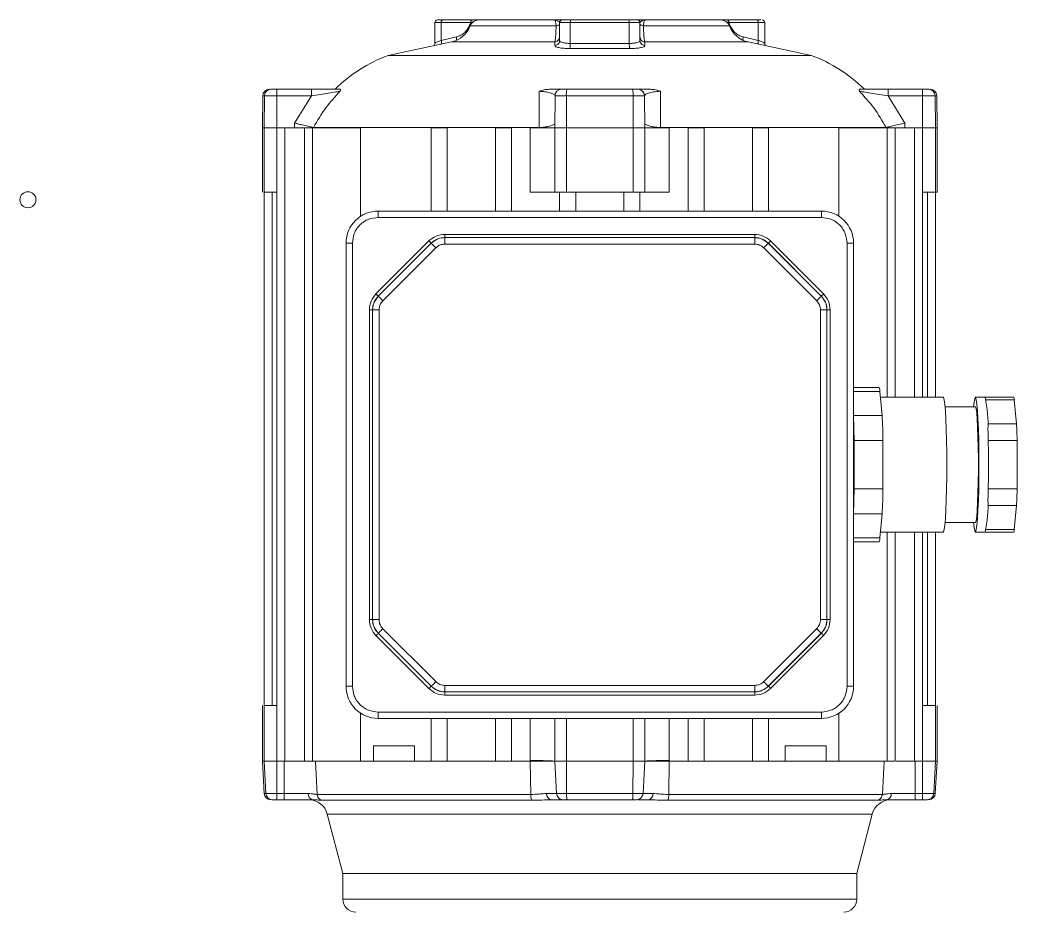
# Model space of a CAD drawing. Header units: millimetres. Extents: x 1650 to 6065, y 324 to 3836.
# Drawn here: x 3283.81 to 3299.34, y 2727.25 to 2741.14 of the extents above; entities that cross this region are included whole.
import ezdxf

# ---------------------------------------------------------------- set-up
doc = ezdxf.new("R2010")
doc.units = ezdxf.units.MM

# ---------------------------------------------------------------- blocks, each defined once
blk = doc.blocks.new('A$C67844AE1')
at = {"color": 1, "linetype": 'Continuous', "lineweight": 0}
for p, q in [((62.037, 101.386), (62.037, 101.06)), ((62.137, 101.386), (62.037, 101.386)), ((62.596, 101.386), (62.137, 101.386)), ((62.137, 101.106), (62.137, 101.386)), ((62.157, 101.426), (62.616, 101.426)), ((62.586, 101.363), (62.596, 101.386)), ((62.595, 101.386), (62.621, 101.386)), ((63.956, 101.408), (63.9, 101.426)), ((63.978, 101.391), (63.981, 101.394)), ((63.98, 101.106), (63.98, 101.386)), ((64.146, 101.386), (63.98, 101.386)), ((65.063, 101.386), (64.146, 101.386)), ((64.146, 101.06), (64.146, 101.386)), ((65.063, 101.06), (65.063, 101.386)), ((65.23, 101.386), (65.063, 101.386)), ((65.23, 101.106), (65.23, 101.386)), ((66.589, 101.386), (66.615, 101.386)), ((66.594, 101.426), (67.053, 101.426)), ((66.623, 101.363), (66.609, 101.356)), ((67.073, 101.386), (66.614, 101.386)), ((66.614, 101.386), (66.623, 101.363)), ((67.073, 101.106), (67.073, 101.386)), ((67.173, 101.386), (67.073, 101.386)), ((67.173, 101.06), (67.173, 101.386)), ((63.925, 101.335), (62.588, 101.335)), ((66.622, 101.335), (65.284, 101.335)), ((62.296, 101.084), (61.311, 100.874)), ((62.373, 101.162), (62.137, 101.106)), ((63.905, 101.084), (62.296, 101.084)), ((63.904, 101.028), (63.905, 101.084)), ((65.063, 101.06), (64.146, 101.06)), ((65.305, 101.084), (65.305, 101.028)), ((66.913, 101.084), (65.305, 101.084)), ((67.073, 101.106), (66.836, 101.162)), ((67.898, 100.874), (66.913, 101.084)), ((67.173, 101.063), (67.16, 101.06)), ((65.074, 100.982), (64.135, 100.982)), ((67.898, 100.874), (61.311, 100.874)), ((59.58, 100.346), (60.115, 100.346)), ((59.58, 100.346), (59.58, 100.247)), ((60.115, 100.247), (60.115, 100.346)), ((69.095, 100.247), (69.095, 100.346)), ((69.095, 100.346), (69.63, 100.346)), ((69.63, 100.346), (69.63, 100.247)), ((59.359, 100.247), (59.355, 99.746)), ((59.359, 100.247), (59.385, 100.247)), ((59.385, 100.247), (59.381, 99.746)), ((59.58, 100.247), (59.385, 100.247)), ((60.115, 100.247), (59.58, 100.247)), ((59.58, 99.746), (59.58, 100.247)), ((59.853, 99.82), (60.115, 100.247)), ((63.905, 99.746), (63.909, 100.247)), ((64.085, 100.247), (63.909, 100.247)), ((64.085, 100.247), (65.124, 100.247)), ((64.085, 99.746), (64.085, 100.247)), ((65.124, 100.247), (65.125, 99.746)), ((65.3, 100.247), (65.124, 100.247)), ((65.305, 99.746), (65.3, 100.247)), ((69.095, 100.247), (69.356, 99.82)), ((69.095, 100.247), (69.63, 100.247)), ((69.63, 99.746), (69.63, 100.247)), ((69.825, 100.247), (69.63, 100.247)), ((69.829, 99.746), (69.825, 100.247)), ((69.825, 100.247), (69.85, 100.247)), ((69.855, 99.746), (69.85, 100.247)), ((59.853, 99.746), (59.853, 99.82)), ((69.356, 99.82), (69.356, 99.746)), ((59.355, 99.746), (59.355, 98.746)), ((59.381, 99.746), (59.355, 99.746)), ((59.381, 99.746), (59.381, 98.746)), ((59.58, 99.746), (59.381, 99.746)), ((59.579, 99.746), (59.579, 89.886)), ((59.579, 99.746), (59.704, 99.746)), ((59.704, 99.746), (59.704, 89.886)), ((60.006, 99.746), (59.704, 99.746)), ((60.006, 99.746), (60.006, 89.886)), ((60.006, 99.746), (60.131, 99.746)), ((60.131, 99.746), (60.131, 89.886)), ((60.881, 99.746), (60.131, 99.746)), ((60.147, 99.752), (60.147, 99.746)), ((60.148, 99.752), (60.147, 99.752)), ((63.661, 99.752), (60.148, 99.752)), ((60.881, 99.746), (60.881, 98.37)), ((62.23, 99.746), (61.98, 99.746)), ((61.98, 99.746), (61.98, 98.451)), ((62.23, 98.451), (62.23, 99.746)), ((63.23, 99.746), (62.98, 99.746)), ((62.98, 98.451), (62.98, 99.746)), ((63.23, 99.746), (63.23, 98.451)), ((63.523, 99.746), (63.905, 99.746)), ((63.523, 98.746), (63.523, 99.746)), ((63.667, 99.752), (63.661, 99.752)), ((63.666, 99.746), (63.667, 99.752)), ((63.905, 98.746), (63.905, 99.746)), ((64.085, 99.746), (63.905, 99.746)), ((64.085, 98.746), (64.085, 99.746)), ((65.125, 99.746), (64.085, 99.746)), ((65.125, 99.746), (65.125, 98.746)), ((65.305, 99.746), (65.125, 99.746)), ((65.305, 98.746), (65.305, 99.746)), ((65.548, 99.752), (65.543, 99.752)), ((65.543, 99.752), (65.543, 99.746)), ((69.061, 99.752), (65.548, 99.752)), ((65.686, 99.746), (65.686, 98.746)), ((65.98, 99.746), (65.98, 98.451)), ((66.23, 99.746), (65.98, 99.746)), ((66.23, 99.746), (66.23, 98.451)), ((67.23, 99.746), (66.98, 99.746)), ((66.98, 98.451), (66.98, 99.746)), ((67.23, 98.451), (67.23, 99.746)), ((68.328, 99.746), (68.328, 98.37)), ((69.079, 99.746), (68.328, 99.746)), ((69.063, 99.752), (69.061, 99.752)), ((69.063, 99.746), (69.063, 99.752)), ((69.079, 95.551), (69.079, 99.746)), ((69.204, 95.551), (69.204, 99.746)), ((69.204, 99.746), (69.505, 99.746)), ((69.505, 95.551), (69.505, 99.746)), ((69.63, 95.551), (69.63, 99.746)), ((69.829, 99.746), (69.63, 99.746)), ((69.829, 98.746), (69.829, 99.746)), ((69.855, 99.746), (69.829, 99.746)), ((69.855, 98.746), (69.855, 99.746)), ((59.379, 98.746), (59.379, 90.751)), ((59.379, 98.746), (59.38, 98.746)), ((59.38, 98.746), (59.381, 98.746)), ((59.381, 98.746), (59.58, 98.746)), ((59.504, 98.746), (59.504, 90.751)), ((63.905, 98.746), (63.523, 98.746)), ((63.905, 98.746), (64.085, 98.746)), ((63.98, 98.451), (63.98, 98.746)), ((64.093, 98.746), (64.085, 98.746)), ((64.23, 98.746), (64.23, 98.451)), ((64.98, 98.451), (64.98, 98.746)), ((65.124, 98.746), (65.117, 98.746)), ((65.23, 98.746), (65.124, 98.746)), ((65.23, 98.746), (65.23, 98.451)), ((69.63, 98.746), (69.829, 98.746)), ((69.705, 95.551), (69.705, 98.746)), ((69.829, 98.746), (69.83, 98.746)), ((69.83, 95.551), (69.83, 98.746)), ((69.83, 98.746), (69.855, 98.746)), ((61.155, 98.351), (61.155, 98.451)), ((68.055, 98.451), (61.155, 98.451)), ((68.055, 98.451), (68.055, 98.351)), ((61.155, 98.351), (68.055, 98.351)), ((60.655, 97.951), (60.655, 91.051)), ((60.655, 97.951), (60.755, 97.951)), ((60.755, 91.051), (60.755, 97.951)), ((61.945, 97.985), (61.121, 97.161)), ((61.98, 97.95), (61.156, 97.125)), ((61.981, 97.949), (61.157, 97.124)), ((62.193, 98.038), (62.17, 98.033)), ((62.193, 98.088), (62.193, 98.038)), ((67.017, 98.088), (62.193, 98.088)), ((67.017, 98.038), (62.193, 98.038)), ((62.193, 98.037), (62.193, 98.038)), ((62.193, 98.037), (67.016, 98.037)), ((62.193, 97.937), (62.193, 98.037)), ((67.016, 98.037), (67.017, 98.038)), ((67.016, 97.937), (67.016, 98.037)), ((67.017, 98.088), (67.017, 98.038)), ((67.228, 97.949), (67.229, 97.95)), ((68.053, 97.125), (67.228, 97.949)), ((68.053, 97.125), (67.229, 97.95)), ((68.089, 97.161), (67.264, 97.985)), ((68.455, 97.951), (68.455, 91.051)), ((68.555, 97.951), (68.455, 97.951)), ((68.555, 91.051), (68.555, 97.951)), ((61.228, 97.054), (62.052, 97.878)), ((62.193, 97.937), (67.016, 97.937)), ((67.157, 97.878), (67.982, 97.054)), ((61.157, 97.124), (61.156, 97.125)), ((68.053, 97.125), (68.053, 97.125)), ((61.018, 96.913), (61.068, 96.913)), ((61.018, 96.913), (61.018, 92.089)), ((61.069, 96.912), (61.068, 96.913)), ((61.068, 96.913), (61.068, 92.089)), ((61.069, 92.09), (61.069, 96.912)), ((61.169, 96.912), (61.069, 96.912)), ((61.169, 92.09), (61.169, 96.912)), ((68.04, 96.912), (68.04, 92.09)), ((68.04, 96.912), (68.14, 96.912)), ((68.14, 96.912), (68.141, 96.913)), ((68.14, 96.912), (68.14, 92.09)), ((68.141, 92.089), (68.141, 96.913)), ((68.191, 96.913), (68.141, 96.913)), ((68.191, 92.089), (68.191, 96.913)), ((68.953, 95.702), (68.555, 95.702)), ((68.555, 95.641), (68.965, 95.641)), ((68.965, 95.641), (68.999, 95.266)), ((69.952, 95.551), (68.973, 95.551)), ((70.601, 95.551), (70.451, 95.551)), ((71.05, 95.552), (70.593, 95.552)), ((70.6, 95.551), (70.602, 95.551)), ((70.616, 95.512), (71.058, 95.512)), ((71.058, 95.512), (71.092, 95.136)), ((70.451, 95.401), (69.98, 95.401)), ((68.999, 95.266), (68.555, 95.266)), ((68.555, 95.208), (68.558, 95.125)), ((68.559, 95.077), (68.558, 95.125)), ((71.092, 95.136), (70.645, 95.136)), ((70.648, 95.045), (70.649, 95.007)), ((68.564, 94.876), (69.011, 94.876)), ((69.011, 94.876), (69.011, 94.126)), ((70.652, 94.876), (71.1, 94.876)), ((71.1, 94.876), (71.1, 94.126)), ((69.011, 94.126), (68.564, 94.126)), ((71.1, 94.126), (70.652, 94.126)), ((68.558, 93.877), (68.559, 93.926)), ((70.649, 93.995), (70.648, 93.958)), ((68.558, 93.877), (68.555, 93.795)), ((70.645, 93.866), (71.092, 93.866)), ((71.092, 93.866), (71.058, 93.491)), ((68.555, 93.736), (68.999, 93.736)), ((68.999, 93.736), (68.965, 93.361)), ((69.98, 93.601), (70.451, 93.601)), ((68.973, 93.451), (69.952, 93.451)), ((69.079, 89.886), (69.079, 93.451)), ((69.204, 89.886), (69.204, 93.451)), ((69.505, 89.886), (69.505, 93.451)), ((69.63, 89.886), (69.63, 93.451)), ((69.705, 90.751), (69.705, 93.451)), ((69.83, 90.751), (69.83, 93.451)), ((70.451, 93.451), (70.601, 93.451)), ((70.593, 93.451), (71.05, 93.451)), ((70.602, 93.451), (70.6, 93.451)), ((71.058, 93.491), (70.616, 93.491)), ((68.965, 93.361), (68.555, 93.361)), ((68.555, 93.301), (68.953, 93.301)), ((61.018, 92.089), (61.068, 92.089)), ((61.069, 92.09), (61.068, 92.089)), ((61.169, 92.09), (61.069, 92.09)), ((68.04, 92.09), (68.14, 92.09)), ((68.14, 92.09), (68.141, 92.089)), ((68.191, 92.089), (68.141, 92.089)), ((62.052, 91.124), (61.228, 91.948)), ((67.982, 91.949), (67.157, 91.124)), ((61.121, 91.841), (61.945, 91.017)), ((61.156, 91.877), (61.157, 91.878)), ((61.156, 91.877), (61.981, 91.052)), ((61.157, 91.878), (61.982, 91.053)), ((67.228, 91.053), (68.053, 91.878)), ((67.229, 91.052), (68.054, 91.877)), ((67.264, 91.017), (68.089, 91.842)), ((68.053, 91.878), (68.054, 91.877)), ((60.655, 91.051), (60.755, 91.051)), ((61.982, 91.053), (61.981, 91.052)), ((62.194, 90.965), (62.193, 90.965)), ((62.193, 90.965), (67.017, 90.965)), ((62.193, 90.915), (62.193, 90.965)), ((67.016, 91.065), (62.194, 91.065)), ((62.194, 91.065), (62.194, 90.965)), ((67.016, 90.965), (62.194, 90.965)), ((67.016, 90.965), (67.016, 91.065)), ((67.017, 90.965), (67.016, 90.965)), ((67.017, 90.965), (67.017, 90.915)), ((67.229, 91.052), (67.228, 91.053)), ((68.555, 91.051), (68.455, 91.051)), ((62.193, 90.915), (67.017, 90.915)), ((59.355, 90.751), (59.355, 89.886)), ((59.38, 90.751), (59.379, 90.751)), ((59.381, 90.751), (59.38, 90.751)), ((59.58, 90.751), (59.381, 90.751)), ((59.381, 90.751), (59.381, 89.886)), ((68.055, 90.651), (61.155, 90.651)), ((61.155, 90.551), (61.155, 90.651)), ((68.055, 90.551), (68.055, 90.651)), ((69.83, 90.751), (69.829, 90.751)), ((69.829, 89.886), (69.829, 90.751)), ((69.855, 89.886), (69.855, 90.751)), ((60.881, 89.886), (60.881, 90.632)), ((61.155, 90.551), (68.055, 90.551)), ((61.98, 90.551), (61.98, 89.886)), ((62.23, 90.551), (62.23, 89.886)), ((62.98, 89.886), (62.98, 90.551)), ((63.23, 89.886), (63.23, 90.551)), ((63.523, 89.899), (63.523, 90.551)), ((63.905, 90.551), (63.905, 89.886)), ((64.085, 89.886), (64.085, 90.551)), ((65.125, 89.886), (65.125, 90.551)), ((65.305, 89.886), (65.305, 90.551)), ((65.686, 90.551), (65.686, 89.899)), ((65.98, 89.886), (65.98, 90.551)), ((66.23, 89.886), (66.23, 90.551)), ((66.98, 90.551), (66.98, 89.886)), ((67.23, 89.886), (67.23, 90.551)), ((68.328, 89.886), (68.328, 90.632)), ((61.08, 90.126), (61.719, 90.126)), ((61.08, 89.886), (61.08, 90.126)), ((61.719, 90.126), (61.719, 89.886)), ((67.49, 90.126), (68.13, 90.126)), ((67.49, 89.886), (67.49, 90.126)), ((68.13, 90.126), (68.13, 89.886)), ((59.355, 89.886), (59.381, 89.381)), ((59.381, 89.886), (59.355, 89.886)), ((59.407, 89.381), (59.381, 89.886)), ((59.58, 89.886), (59.579, 89.381)), ((59.694, 89.381), (59.694, 89.886)), ((59.704, 89.886), (60.006, 89.886)), ((60.131, 89.886), (60.006, 89.886)), ((60.131, 89.886), (60.881, 89.886)), ((60.18, 89.886), (60.206, 89.367)), ((60.881, 89.886), (61.08, 89.886)), ((61.719, 89.886), (61.08, 89.886)), ((61.719, 89.886), (61.98, 89.886)), ((61.98, 89.886), (62.23, 89.886)), ((62.23, 89.886), (62.98, 89.886)), ((62.98, 89.886), (63.23, 89.886)), ((63.23, 89.886), (63.523, 89.886)), ((63.523, 89.886), (63.523, 89.899)), ((63.523, 89.886), (63.53, 89.367)), ((63.905, 89.886), (63.931, 89.381)), ((63.905, 89.886), (64.085, 89.886)), ((63.931, 89.381), (63.905, 89.886)), ((64.085, 89.886), (64.088, 89.381)), ((64.085, 89.886), (65.125, 89.886)), ((65.122, 89.381), (65.125, 89.886)), ((65.305, 89.886), (65.278, 89.381)), ((65.278, 89.381), (65.305, 89.886)), ((65.68, 89.367), (65.686, 89.886)), ((65.686, 89.899), (65.687, 89.886)), ((65.687, 89.886), (65.98, 89.886)), ((65.98, 89.886), (66.23, 89.886)), ((66.23, 89.886), (66.98, 89.886)), ((66.98, 89.886), (67.23, 89.886)), ((67.23, 89.886), (67.49, 89.886)), ((68.13, 89.886), (68.328, 89.886)), ((68.328, 89.886), (69.079, 89.886)), ((69.03, 89.886), (69.004, 89.367)), ((69.221, 89.886), (69.505, 89.886)), ((69.516, 89.886), (69.516, 89.381)), ((69.63, 89.886), (69.63, 89.381)), ((69.829, 89.886), (69.803, 89.381)), ((69.828, 89.381), (69.855, 89.886)), ((69.829, 89.886), (69.855, 89.886)), ((59.381, 89.381), (59.407, 89.381)), ((59.579, 89.381), (59.694, 89.381)), ((59.579, 89.286), (59.579, 89.381)), ((59.694, 89.286), (59.579, 89.286)), ((60.066, 89.381), (59.694, 89.381)), ((59.694, 89.381), (59.694, 89.286)), ((60.206, 89.367), (63.529, 89.367)), ((60.278, 89.276), (63.547, 89.276)), ((63.931, 89.381), (63.777, 89.381)), ((63.931, 89.381), (64.087, 89.381)), ((64.088, 89.381), (65.122, 89.381)), ((65.433, 89.381), (65.278, 89.381)), ((65.663, 89.276), (68.932, 89.276)), ((65.68, 89.367), (69.004, 89.367)), ((69.516, 89.381), (69.143, 89.381)), ((69.516, 89.286), (69.516, 89.381)), ((69.516, 89.381), (69.63, 89.381)), ((69.63, 89.286), (69.516, 89.286)), ((69.63, 89.381), (69.803, 89.381)), ((69.803, 89.381), (69.828, 89.381)), ((60.363, 89.062), (60.605, 88.136)), ((68.846, 89.062), (60.363, 89.062)), ((68.605, 88.136), (68.846, 89.062)), ((60.605, 88.136), (60.605, 87.736)), ((60.605, 88.136), (68.605, 88.136)), ((68.605, 87.736), (68.605, 88.136)), ((60.605, 87.736), (68.605, 87.736))]:
    blk.add_line(p, q, dxfattribs=at)
at = {"color": 1, "linetype": 'Continuous', "lineweight": 0, "flags": 128}
for points in [[(62.137, 101.386), (62.137, 101.394), (62.138, 101.401), (62.14, 101.408), (62.143, 101.414), (62.146, 101.419), (62.149, 101.423), (62.153, 101.425), (62.157, 101.426)], [(67.073, 101.386), (67.072, 101.394), (67.071, 101.401), (67.069, 101.408), (67.067, 101.414), (67.064, 101.419), (67.06, 101.423), (67.057, 101.425), (67.053, 101.426)], [(67.157, 97.878), (67.171, 97.892), (67.184, 97.905), (67.196, 97.917), (67.207, 97.928), (67.215, 97.937), (67.222, 97.943), (67.226, 97.947), (67.228, 97.949)], [(67.264, 97.985), (67.257, 97.979), (67.251, 97.972), (67.245, 97.966), (67.239, 97.961), (67.235, 97.956), (67.232, 97.953), (67.23, 97.951), (67.229, 97.95)], [(61.121, 97.161), (61.127, 97.154), (61.134, 97.147), (61.14, 97.141), (61.145, 97.136), (61.15, 97.131), (61.153, 97.128), (61.155, 97.126), (61.156, 97.125)], [(61.228, 97.054), (61.214, 97.067), (61.201, 97.08), (61.189, 97.092), (61.178, 97.103), (61.169, 97.112), (61.163, 97.118), (61.158, 97.123), (61.157, 97.124)], [(68.089, 97.161), (68.082, 97.154), (68.076, 97.147), (68.069, 97.141), (68.064, 97.136), (68.06, 97.132), (68.056, 97.128), (68.054, 97.126), (68.054, 97.125)], [(69.952, 93.451), (69.957, 93.456), (69.967, 93.491), (69.976, 93.561), (69.985, 93.663), (69.993, 93.794), (69.999, 93.948), (70.003, 94.122), (70.006, 94.308), (70.007, 94.501), (70.006, 94.694), (70.003, 94.88), (69.999, 95.054), (69.993, 95.209), (69.985, 95.339), (69.976, 95.441), (69.967, 95.511), (69.957, 95.547), (69.952, 95.551)], [(70.423, 95.404), (70.427, 95.441), (70.436, 95.511), (70.446, 95.547), (70.456, 95.547), (70.466, 95.511), (70.476, 95.441), (70.484, 95.339), (70.492, 95.209), (70.498, 95.054), (70.503, 94.88), (70.505, 94.694), (70.506, 94.501), (70.505, 94.308), (70.503, 94.122), (70.498, 93.948), (70.492, 93.794), (70.484, 93.663), (70.476, 93.561), (70.466, 93.491), (70.456, 93.456), (70.446, 93.456), (70.436, 93.491), (70.427, 93.561), (70.423, 93.601)], [(70.451, 93.601), (70.454, 93.602), (70.463, 93.63), (70.472, 93.693), (70.48, 93.789), (70.487, 93.915), (70.492, 94.064), (70.496, 94.232), (70.498, 94.41), (70.498, 94.592), (70.496, 94.771), (70.492, 94.938), (70.487, 95.087), (70.48, 95.213), (70.472, 95.309), (70.463, 95.372), (70.454, 95.4), (70.451, 95.401)], [(67.982, 91.949), (67.995, 91.935), (68.009, 91.922), (68.021, 91.91), (68.031, 91.899), (68.04, 91.891), (68.047, 91.884), (68.051, 91.88), (68.053, 91.878)], [(68.089, 91.842), (68.082, 91.849), (68.076, 91.855), (68.07, 91.861), (68.064, 91.866), (68.06, 91.871), (68.056, 91.874), (68.054, 91.876), (68.054, 91.877)], [(62.052, 91.124), (62.039, 91.11), (62.026, 91.097), (62.014, 91.085), (62.003, 91.075), (61.994, 91.066), (61.987, 91.059), (61.983, 91.055), (61.982, 91.053)], [(61.945, 91.017), (61.952, 91.024), (61.959, 91.03), (61.965, 91.036), (61.97, 91.042), (61.974, 91.046), (61.978, 91.049), (61.98, 91.051), (61.981, 91.052)], [(65.178, 89.286), (65.197, 89.288), (65.215, 89.293)]]:
    blk.add_lwpolyline(points, dxfattribs=at)
at = {"color": 1, "linetype": 'Continuous', "lineweight": 0}
blk.add_circle((55.703, 98.627), 0.125, dxfattribs=at)
for centre, radius, start, end in [((62.077, 101.386), 0.04, 90, 180), ((62.719, 101.286), 0.14, 90, 159.5281), ((64.02, 101.386), 0.04, 90, 180), ((64.211, 101.396), 0.0652, 152.3193, 188.5705), ((64.999, 101.396), 0.0652, 351.4295, 27.6807), ((65.19, 101.386), 0.04, 360, 90), ((66.491, 101.286), 0.14, 20.4719, 90), ((67.133, 101.386), 0.04, 0, 90), ((62.213, 101.475), 0.4, 282, 339.5281), ((66.997, 101.475), 0.4, 200.4719, 258), ((62.128, 98.685), 2.337, 110.458, 134.6929), ((67.081, 98.685), 2.337, 45.4776, 69.542), ((59.459, 100.246), 0.1, 90, 179.5), ((59.485, 100.246), 0.0997, 90.1349, 179.645), ((64.009, 100.246), 0.1, 90, 179.5), ((64.342, 100.271), 0.258, 163.1683, 185.4242), ((64.867, 100.271), 0.258, 354.5819, 16.829), ((65.2, 100.246), 0.1, 0.5, 90), ((69.725, 100.246), 0.0997, 0.3577, 89.8641), ((69.75, 100.246), 0.1, 0.5, 90), ((61.155, 97.951), 0.5, 90, 180), ((68.055, 97.951), 0.5, 0, 90), ((68.837, 95.648), 0.128, 357.1982, 24.9017), ((68.667, 95.12), 1.982, 357.8145, 12.5448), ((70.973, 95.516), 0.0855, 357.1984, 24.9014), ((64.62, 94.992), 3.94, 1.9477, 2.928), ((63.957, 94.919), 5.054, 359.5206, 3.9416), ((47.274, 94.501), 21.293, 358.4516, 1.5484), ((60.722, 94.88), 7.84, 359.972, 1.4344), ((52.046, 94.501), 18.61, 358.4413, 1.5587), ((65.427, 94.879), 5.224, 359.9713, 1.4073), ((67.73, 94.905), 3.37, 359.5205, 3.9408), ((60.723, 94.122), 7.839, 358.5655, 0.0281), ((63.957, 94.084), 5.054, 356.0584, 0.4794), ((65.427, 94.123), 5.224, 358.5927, 0.0287), ((67.731, 94.098), 3.369, 356.0589, 0.4798), ((68.667, 93.882), 1.982, 347.4552, 2.1855), ((64.615, 94.011), 3.945, 357.0724, 358.0511), ((70.973, 93.487), 0.0855, 335.0907, 2.8094), ((68.837, 93.355), 0.128, 335.0992, 2.7967), ((61.155, 91.051), 0.5, 180, 270), ((68.055, 91.051), 0.5, 270, 0), ((59.481, 89.386), 0.1, 183, 270), ((60.153, 89.372), 0.0875, 174.217, 259.1761), ((60.073, 88.986), 0.3, 14.6209, 90), ((63.864, 89.372), 0.0875, 174.2041, 259.1611), ((65.178, 89.386), 0.1, 330.4719, 357), ((65.345, 89.372), 0.0875, 280.8421, 5.7926), ((69.136, 88.986), 0.3, 90, 165.3791), ((69.056, 89.372), 0.0875, 280.8203, 5.7866), ((69.728, 89.386), 0.1, 270, 357), ((60.805, 87.736), 0.2, 180, 270), ((68.405, 87.736), 0.2, 270, 0)]:
    blk.add_arc(centre, radius, start, end, dxfattribs=at)
for points, knots in [([(62.077, 101.426), (62.079, 101.426), (62.082, 101.426), (62.112, 101.426), (62.142, 101.426), (62.157, 101.426)], [0, 0, 0, 0, 0.335481, 0.678095, 1, 1, 1, 1]), ([(62.373, 101.162), (62.396, 101.169), (62.443, 101.184), (62.504, 101.229), (62.555, 101.289), (62.576, 101.338), (62.586, 101.363)], [0, 0, 0, 0, 0.250596, 0.500814, 0.750452, 1, 1, 1, 1]), ([(62.596, 101.386), (62.596, 101.391), (62.597, 101.402), (62.601, 101.415), (62.608, 101.424), (62.613, 101.426), (62.616, 101.426)], [0, 0, 0, 0, 0.250044, 0.499979, 0.749971, 1, 1, 1, 1]), ([(62.643, 101.401), (62.639, 101.399), (62.626, 101.394), (62.608, 101.389), (62.596, 101.386)], [0, 0, 0, 0, 0.302012, 1, 1, 1, 1]), ([(62.616, 101.426), (62.631, 101.426), (62.665, 101.426), (62.699, 101.426), (62.712, 101.426), (62.719, 101.426)], [0, 0, 0, 0, 0.30152, 0.643989, 1, 1, 1, 1]), ([(63.9, 101.426), (63.805, 101.426), (63.615, 101.426), (63.363, 101.426), (63.143, 101.426), (62.964, 101.426), (62.829, 101.426), (62.748, 101.426), (62.713, 101.426), (62.721, 101.426), (62.722, 101.426)], [0, 0, 0, 0, 0.1397912, 0.2795749, 0.4193644, 0.5591548, 0.6989398, 0.8387319, 0.9785119, 1, 1, 1, 1]), ([(63.9, 101.426), (63.928, 101.426), (63.972, 101.426), (64.013, 101.426), (64.018, 101.426), (64.02, 101.426)], [0, 0, 0, 0, 0.500144, 0.765853, 1, 1, 1, 1]), ([(63.918, 101.392), (63.915, 101.402), (63.91, 101.422), (63.903, 101.425), (63.9, 101.426)], [0, 0, 0, 0, 0.493698, 1, 1, 1, 1]), ([(63.925, 101.335), (63.924, 101.346), (63.922, 101.368), (63.919, 101.384), (63.918, 101.392)], [0, 0, 0, 0, 0.485858, 1, 1, 1, 1]), ([(63.98, 101.363), (63.979, 101.36), (63.977, 101.354), (63.966, 101.346), (63.948, 101.339), (63.933, 101.336), (63.925, 101.335)], [0, 0, 0, 0, 0.250186, 0.500049, 0.749971, 1, 1, 1, 1]), ([(63.976, 101.391), (63.975, 101.393), (63.973, 101.398), (63.963, 101.404), (63.956, 101.408)], [0, 0, 0, 0, 0.300239, 1, 1, 1, 1]), ([(64.02, 101.426), (64.022, 101.426), (64.025, 101.426), (64.055, 101.426), (64.099, 101.426), (64.135, 101.426), (64.153, 101.426)], [0, 0, 0, 0, 0.242194, 0.500044, 0.757847, 1, 1, 1, 1]), ([(64.153, 101.426), (64.228, 101.426), (64.378, 101.426), (64.529, 101.426), (64.605, 101.426)], [0, 0, 0, 0, 0.500005, 1, 1, 1, 1]), ([(64.605, 101.426), (64.68, 101.426), (64.832, 101.426), (64.982, 101.426), (65.057, 101.426)], [0, 0, 0, 0, 0.499995, 1, 1, 1, 1]), ([(65.057, 101.426), (65.074, 101.426), (65.11, 101.426), (65.154, 101.426), (65.184, 101.426), (65.188, 101.426), (65.19, 101.426)], [0, 0, 0, 0, 0.242151, 0.499963, 0.757805, 1, 1, 1, 1]), ([(65.19, 101.426), (65.192, 101.426), (65.197, 101.426), (65.238, 101.426), (65.281, 101.426), (65.31, 101.426)], [0, 0, 0, 0, 0.233963, 0.499844, 1, 1, 1, 1]), ([(65.218, 101.415), (65.221, 101.411), (65.227, 101.404), (65.23, 101.395), (65.232, 101.391)], [0, 0, 0, 0, 0.516478, 1, 1, 1, 1]), ([(65.284, 101.335), (65.277, 101.336), (65.261, 101.339), (65.244, 101.346), (65.232, 101.354), (65.23, 101.36), (65.23, 101.363)], [0, 0, 0, 0, 0.250031, 0.499934, 0.749812, 1, 1, 1, 1]), ([(65.253, 101.408), (65.247, 101.404), (65.236, 101.397), (65.234, 101.392), (65.233, 101.39)], [0, 0, 0, 0, 0.658224, 1, 1, 1, 1]), ([(65.31, 101.426), (65.3, 101.425), (65.28, 101.423), (65.262, 101.413), (65.253, 101.408)], [0, 0, 0, 0, 0.513308, 1, 1, 1, 1]), ([(65.292, 101.392), (65.29, 101.384), (65.287, 101.368), (65.285, 101.346), (65.284, 101.335)], [0, 0, 0, 0, 0.514142, 1, 1, 1, 1]), ([(65.31, 101.426), (65.306, 101.425), (65.299, 101.422), (65.294, 101.402), (65.292, 101.392)], [0, 0, 0, 0, 0.506302, 1, 1, 1, 1]), ([(66.487, 101.426), (66.488, 101.426), (66.496, 101.426), (66.462, 101.426), (66.38, 101.426), (66.245, 101.426), (66.066, 101.426), (65.847, 101.426), (65.594, 101.426), (65.405, 101.426), (65.31, 101.426)], [0, 0, 0, 0, 0.0214881, 0.1612681, 0.3010602, 0.4408452, 0.5806356, 0.7204251, 0.8602088, 1, 1, 1, 1]), ([(66.472, 101.426), (66.484, 101.426), (66.502, 101.426), (66.544, 101.426), (66.578, 101.426), (66.594, 101.426)], [0, 0, 0, 0, 0.5000878, 0.765763, 1, 1, 1, 1]), ([(66.614, 101.386), (66.601, 101.389), (66.584, 101.394), (66.571, 101.399), (66.567, 101.4)], [0, 0, 0, 0, 0.7097951, 1, 1, 1, 1]), ([(66.594, 101.426), (66.596, 101.426), (66.601, 101.424), (66.608, 101.415), (66.613, 101.402), (66.613, 101.391), (66.614, 101.386)], [0, 0, 0, 0, 0.250008, 0.500003, 0.749954, 1, 1, 1, 1]), ([(66.836, 101.162), (66.813, 101.169), (66.767, 101.184), (66.706, 101.229), (66.655, 101.289), (66.633, 101.338), (66.623, 101.363)], [0, 0, 0, 0, 0.250596, 0.500814, 0.750452, 1, 1, 1, 1]), ([(67.053, 101.426), (67.068, 101.426), (67.092, 101.426), (67.105, 101.426), (67.11, 101.426)], [0, 0, 0, 0, 0.635623, 1, 1, 1, 1]), ([(63.905, 101.084), (63.906, 101.089), (63.908, 101.097), (63.912, 101.123), (63.917, 101.166), (63.922, 101.244), (63.924, 101.306), (63.925, 101.335)], [0, 0, 0, 0, 0.167608, 0.219408, 0.499027, 0.764991, 1, 1, 1, 1]), ([(65.284, 101.335), (65.285, 101.306), (65.288, 101.244), (65.293, 101.169), (65.297, 101.128), (65.3, 101.11), (65.301, 101.097), (65.303, 101.089), (65.305, 101.084)], [0, 0, 0, 0, 0.234949, 0.500845, 0.75027, 0.780647, 0.832435, 1, 1, 1, 1]), ([(62.037, 101.063), (62.036, 101.058), (62.036, 101.046), (62.031, 101.034), (62.03, 101.029), (62.029, 101.027)], [0, 0, 0, 0, 0.32055, 0.67771, 1, 1, 1, 1]), ([(62.137, 101.106), (62.116, 101.1), (62.079, 101.087), (62.045, 101.072), (62.031, 101.062), (62.043, 101.061), (62.049, 101.06)], [0, 0, 0, 0, 0.271427, 0.5024, 0.756124, 1, 1, 1, 1]), ([(62.133, 101.049), (62.134, 101.052), (62.138, 101.06), (62.14, 101.081), (62.138, 101.098), (62.137, 101.106)], [0, 0, 0, 0, 0.211808, 0.605863, 1, 1, 1, 1]), ([(62.373, 101.162), (62.375, 101.151), (62.377, 101.132), (62.373, 101.119), (62.372, 101.114)], [0, 0, 0, 0, 0.619223, 1, 1, 1, 1]), ([(63.904, 101.028), (63.915, 101.03), (63.938, 101.034), (63.963, 101.055), (63.977, 101.08), (63.979, 101.098), (63.98, 101.106)], [0, 0, 0, 0, 0.2798755, 0.559131, 0.7795011, 1, 1, 1, 1]), ([(63.98, 101.162), (63.978, 101.151), (63.975, 101.129), (63.956, 101.104), (63.931, 101.088), (63.914, 101.085), (63.905, 101.084)], [0, 0, 0, 0, 0.279841, 0.55919, 0.779531, 1, 1, 1, 1]), ([(64.146, 101.06), (64.124, 101.061), (64.078, 101.062), (64.025, 101.072), (63.987, 101.087), (63.982, 101.1), (63.98, 101.106)], [0, 0, 0, 0, 0.2435777, 0.497202, 0.7283903, 1, 1, 1, 1]), ([(64.135, 100.982), (64.137, 100.985), (64.14, 100.99), (64.143, 101.009), (64.146, 101.033), (64.146, 101.051), (64.146, 101.06)], [0, 0, 0, 0, 0.250087, 0.500064, 0.750007, 1, 1, 1, 1]), ([(65.23, 101.106), (65.227, 101.1), (65.222, 101.087), (65.185, 101.072), (65.132, 101.062), (65.086, 101.061), (65.063, 101.06)], [0, 0, 0, 0, 0.271431, 0.502394, 0.756162, 1, 1, 1, 1]), ([(65.063, 101.06), (65.064, 101.051), (65.064, 101.033), (65.066, 101.009), (65.07, 100.99), (65.073, 100.985), (65.074, 100.982)], [0, 0, 0, 0, 0.249993, 0.499936, 0.749913, 1, 1, 1, 1]), ([(65.23, 101.162), (65.231, 101.151), (65.234, 101.129), (65.254, 101.104), (65.278, 101.088), (65.296, 101.085), (65.305, 101.084)], [0, 0, 0, 0, 0.2798338, 0.5591767, 0.7795117, 1, 1, 1, 1]), ([(65.305, 101.028), (65.294, 101.03), (65.272, 101.034), (65.247, 101.055), (65.232, 101.08), (65.231, 101.098), (65.23, 101.106)], [0, 0, 0, 0, 0.279878, 0.559135, 0.779495, 1, 1, 1, 1]), ([(66.836, 101.162), (66.835, 101.151), (66.832, 101.128), (66.837, 101.112), (66.839, 101.103)], [0, 0, 0, 0, 0.50049, 1, 1, 1, 1]), ([(67.077, 101.049), (67.075, 101.052), (67.071, 101.06), (67.07, 101.081), (67.072, 101.098), (67.073, 101.106)], [0, 0, 0, 0, 0.211799, 0.605861, 1, 1, 1, 1]), ([(67.173, 101.063), (67.171, 101.065), (67.169, 101.069), (67.148, 101.079), (67.117, 101.092), (67.088, 101.101), (67.073, 101.106)], [0, 0, 0, 0, 0.242044, 0.497896, 0.730875, 1, 1, 1, 1]), ([(67.18, 101.027), (67.18, 101.028), (67.179, 101.032), (67.174, 101.044), (67.173, 101.057), (67.173, 101.063)], [0, 0, 0, 0, 0.1529489, 0.5875967, 1, 1, 1, 1]), ([(64.135, 100.982), (64.104, 100.982), (64.04, 100.984), (63.965, 100.994), (63.914, 101.009), (63.907, 101.022), (63.904, 101.028)], [0, 0, 0, 0, 0.249616, 0.499186, 0.749807, 1, 1, 1, 1]), ([(65.305, 101.028), (65.302, 101.022), (65.296, 101.009), (65.245, 100.994), (65.17, 100.984), (65.106, 100.982), (65.074, 100.982)], [0, 0, 0, 0, 0.250109, 0.500403, 0.750266, 1, 1, 1, 1]), ([(59.58, 100.346), (59.568, 100.346), (59.545, 100.346), (59.514, 100.346), (59.491, 100.346), (59.487, 100.346), (59.484, 100.346)], [0, 0, 0, 0, 0.241382, 0.500004, 0.758746, 1, 1, 1, 1]), ([(60.56, 100.346), (60.531, 100.346), (60.472, 100.346), (60.323, 100.346), (60.198, 100.346), (60.115, 100.346)], [0, 0, 0, 0, 0.252043, 0.500999, 1, 1, 1, 1]), ([(60.115, 100.247), (60.161, 100.254), (60.254, 100.267), (60.385, 100.287), (60.481, 100.303), (60.54, 100.312), (60.556, 100.315), (60.563, 100.316)], [0, 0, 0, 0, 0.2561551, 0.5124164, 0.762898, 0.8838659, 1, 1, 1, 1]), ([(60.563, 100.316), (60.486, 100.232), (60.325, 100.06), (60.208, 99.857), (60.148, 99.752)], [0, 0, 0, 0, 0.486126, 1, 1, 1, 1]), ([(60.56, 100.346), (60.564, 100.345), (60.572, 100.342), (60.566, 100.325), (60.563, 100.316)], [0, 0, 0, 0, 0.498343, 1, 1, 1, 1]), ([(63.66, 100.316), (63.686, 100.325), (63.737, 100.342), (63.791, 100.345), (63.818, 100.346)], [0, 0, 0, 0, 0.500954, 1, 1, 1, 1]), ([(63.661, 99.752), (63.661, 99.857), (63.662, 100.06), (63.661, 100.232), (63.66, 100.316)], [0, 0, 0, 0, 0.513867, 1, 1, 1, 1]), ([(63.66, 100.316), (63.68, 100.315), (63.721, 100.312), (63.789, 100.303), (63.854, 100.287), (63.88, 100.274), (63.893, 100.267)], [0, 0, 0, 0, 0.156118, 0.318733, 0.6555, 1, 1, 1, 1]), ([(63.818, 100.346), (63.847, 100.346), (63.906, 100.346), (63.986, 100.346), (64, 100.346), (64.009, 100.346)], [0, 0, 0, 0, 0.252039, 0.500979, 1, 1, 1, 1]), ([(63.905, 100.257), (63.907, 100.265), (63.912, 100.281), (63.923, 100.301), (63.933, 100.311), (63.936, 100.314)], [0, 0, 0, 0, 0.382304, 0.795434, 1, 1, 1, 1]), ([(64.095, 100.346), (64.084, 100.346), (64.061, 100.346), (64.032, 100.346), (64.013, 100.346), (64.01, 100.346), (64.009, 100.346)], [0, 0, 0, 0, 0.241369, 0.500009, 0.758695, 1, 1, 1, 1]), ([(65.2, 100.346), (65.199, 100.346), (65.197, 100.346), (65.177, 100.346), (65.148, 100.346), (65.125, 100.346), (65.114, 100.346)], [0, 0, 0, 0, 0.241305, 0.499991, 0.758631, 1, 1, 1, 1]), ([(65.2, 100.346), (65.21, 100.346), (65.224, 100.346), (65.303, 100.346), (65.362, 100.346), (65.392, 100.346)], [0, 0, 0, 0, 0.499023, 0.74796, 1, 1, 1, 1]), ([(65.271, 100.316), (65.275, 100.312), (65.286, 100.302), (65.298, 100.281), (65.302, 100.265), (65.304, 100.257)], [0, 0, 0, 0, 0.246111, 0.637664, 1, 1, 1, 1]), ([(65.308, 100.256), (65.31, 100.26), (65.315, 100.27), (65.358, 100.287), (65.421, 100.303), (65.489, 100.312), (65.529, 100.315), (65.549, 100.316)], [0, 0, 0, 0, 0.15494, 0.446064, 0.730648, 0.868071, 1, 1, 1, 1]), ([(65.392, 100.346), (65.419, 100.345), (65.472, 100.342), (65.523, 100.325), (65.549, 100.316)], [0, 0, 0, 0, 0.498417, 1, 1, 1, 1]), ([(65.549, 100.316), (65.549, 100.232), (65.548, 100.06), (65.548, 99.857), (65.548, 99.752)], [0, 0, 0, 0, 0.4861327, 1, 1, 1, 1]), ([(68.646, 100.316), (68.643, 100.325), (68.637, 100.342), (68.645, 100.345), (68.649, 100.346)], [0, 0, 0, 0, 0.5010541, 1, 1, 1, 1]), ([(69.061, 99.752), (69.001, 99.857), (68.884, 100.06), (68.724, 100.232), (68.646, 100.316)], [0, 0, 0, 0, 0.513874, 1, 1, 1, 1]), ([(68.646, 100.316), (68.654, 100.315), (68.669, 100.312), (68.728, 100.303), (68.824, 100.287), (68.956, 100.267), (69.048, 100.254), (69.095, 100.247)], [0, 0, 0, 0, 0.1161365, 0.2371012, 0.4875831, 0.7438499, 1, 1, 1, 1]), ([(68.649, 100.346), (68.679, 100.346), (68.738, 100.346), (68.887, 100.346), (69.012, 100.346), (69.095, 100.346)], [0, 0, 0, 0, 0.252043, 0.500999, 1, 1, 1, 1]), ([(69.725, 100.346), (69.723, 100.346), (69.718, 100.346), (69.696, 100.346), (69.665, 100.346), (69.641, 100.346), (69.63, 100.346)], [0, 0, 0, 0, 0.241245, 0.499983, 0.758601, 1, 1, 1, 1]), ([(60.147, 99.752), (60.136, 99.755), (60.115, 99.759), (60.044, 99.776), (59.965, 99.794), (59.899, 99.809), (59.865, 99.817), (59.853, 99.82)], [0, 0, 0, 0, 0.249862, 0.499833, 0.749818, 0.912427, 1, 1, 1, 1]), ([(63.905, 99.82), (63.905, 99.817), (63.904, 99.809), (63.888, 99.794), (63.844, 99.776), (63.766, 99.759), (63.7, 99.755), (63.667, 99.752)], [0, 0, 0, 0, 0.087549, 0.250174, 0.500134, 0.750126, 1, 1, 1, 1]), ([(65.543, 99.752), (65.51, 99.755), (65.444, 99.759), (65.366, 99.776), (65.322, 99.794), (65.306, 99.809), (65.305, 99.817), (65.304, 99.82)], [0, 0, 0, 0, 0.249879, 0.499869, 0.749828, 0.912452, 1, 1, 1, 1]), ([(69.356, 99.82), (69.323, 99.812), (69.255, 99.796), (69.165, 99.776), (69.094, 99.759), (69.073, 99.755), (69.063, 99.752)], [0, 0, 0, 0, 0.249614, 0.499787, 0.749947, 1, 1, 1, 1]), ([(65.305, 99.746), (65.31, 99.746), (65.321, 99.746), (65.405, 99.746), (65.528, 99.746), (65.633, 99.746), (65.686, 99.746)], [0, 0, 0, 0, 0.250005, 0.5, 0.749997, 1, 1, 1, 1]), ([(69.079, 99.746), (69.095, 99.746), (69.128, 99.746), (69.169, 99.746), (69.198, 99.746), (69.202, 99.746), (69.204, 99.746)], [0, 0, 0, 0, 0.2500178, 0.4999977, 0.7500242, 1, 1, 1, 1]), ([(69.505, 99.746), (69.522, 99.746), (69.554, 99.746), (69.596, 99.746), (69.625, 99.746), (69.628, 99.746), (69.63, 99.746)], [0, 0, 0, 0, 0.2500178, 0.4999977, 0.7500242, 1, 1, 1, 1]), ([(65.125, 98.746), (65.149, 98.746), (65.197, 98.746), (65.256, 98.746), (65.297, 98.746), (65.302, 98.746), (65.305, 98.746)], [0, 0, 0, 0, 0.249996, 0.500014, 0.749999, 1, 1, 1, 1]), ([(65.305, 98.746), (65.31, 98.746), (65.321, 98.746), (65.405, 98.746), (65.528, 98.746), (65.633, 98.746), (65.686, 98.746)], [0, 0, 0, 0, 0.250005, 0.5, 0.749997, 1, 1, 1, 1]), ([(60.755, 97.951), (60.76, 98.001), (60.768, 98.079), (60.818, 98.172), (60.87, 98.236), (60.934, 98.288), (61.027, 98.338), (61.104, 98.346), (61.155, 98.351)], [0, 0, 0, 0, 0.239454, 0.368359, 0.499994, 0.631642, 0.76054, 1, 1, 1, 1]), ([(68.055, 98.351), (68.105, 98.346), (68.182, 98.338), (68.276, 98.288), (68.34, 98.236), (68.391, 98.172), (68.441, 98.079), (68.449, 98.001), (68.455, 97.951)], [0, 0, 0, 0, 0.239459, 0.368357, 0.500005, 0.631643, 0.760545, 1, 1, 1, 1]), ([(62.193, 98.088), (62.146, 98.083), (62.053, 98.073), (61.981, 98.015), (61.945, 97.985)], [0, 0, 0, 0, 0.500029, 1, 1, 1, 1]), ([(61.945, 97.985), (61.95, 97.981), (61.959, 97.972), (61.97, 97.96), (61.978, 97.952), (61.98, 97.951), (61.98, 97.95)], [0, 0, 0, 0, 0.250051, 0.500047, 0.750123, 1, 1, 1, 1]), ([(62.082, 98.013), (62.077, 98.012), (62.037, 98.004), (62.006, 97.975), (61.98, 97.95)], [0, 0, 0, 0, 0.149588, 1, 1, 1, 1]), ([(61.981, 97.949), (62.016, 97.977), (62.079, 98.027), (62.158, 98.034), (62.193, 98.037)], [0, 0, 0, 0, 0.559225, 1, 1, 1, 1]), ([(62.052, 97.878), (62.043, 97.887), (62.025, 97.906), (62.002, 97.929), (61.985, 97.945), (61.983, 97.948), (61.981, 97.949)], [0, 0, 0, 0, 0.2500217, 0.5000768, 0.749983, 1, 1, 1, 1]), ([(67.016, 98.037), (67.036, 98.036), (67.076, 98.033), (67.152, 98.01), (67.198, 97.973), (67.228, 97.949)], [0, 0, 0, 0, 0.2608177, 0.5147891, 1, 1, 1, 1]), ([(67.264, 97.985), (67.228, 98.015), (67.156, 98.073), (67.063, 98.083), (67.017, 98.088)], [0, 0, 0, 0, 0.499981, 1, 1, 1, 1]), ([(67.229, 97.95), (67.199, 97.974), (67.153, 98.011), (67.077, 98.034), (67.037, 98.037), (67.017, 98.038)], [0, 0, 0, 0, 0.4851759, 0.7391617, 1, 1, 1, 1]), ([(62.052, 97.878), (62.073, 97.895), (62.114, 97.929), (62.167, 97.934), (62.193, 97.937)], [0, 0, 0, 0, 0.499976, 1, 1, 1, 1]), ([(67.016, 97.937), (67.042, 97.934), (67.095, 97.929), (67.136, 97.895), (67.157, 97.878)], [0, 0, 0, 0, 0.500035, 1, 1, 1, 1]), ([(61.121, 97.161), (61.091, 97.124), (61.032, 97.052), (61.023, 96.959), (61.018, 96.913)], [0, 0, 0, 0, 0.4999638, 1, 1, 1, 1]), ([(61.156, 97.125), (61.132, 97.095), (61.095, 97.05), (61.072, 96.974), (61.069, 96.933), (61.068, 96.913)], [0, 0, 0, 0, 0.485182, 0.739142, 1, 1, 1, 1]), ([(61.069, 96.912), (61.07, 96.933), (61.073, 96.973), (61.096, 97.049), (61.133, 97.094), (61.157, 97.124)], [0, 0, 0, 0, 0.260831, 0.514816, 1, 1, 1, 1]), ([(61.169, 96.912), (61.172, 96.939), (61.177, 96.992), (61.211, 97.033), (61.228, 97.054)], [0, 0, 0, 0, 0.50005, 1, 1, 1, 1]), ([(67.982, 97.054), (67.991, 97.063), (68.009, 97.081), (68.032, 97.104), (68.049, 97.121), (68.051, 97.123), (68.053, 97.125)], [0, 0, 0, 0, 0.250032, 0.500062, 0.749989, 1, 1, 1, 1]), ([(67.982, 97.054), (67.999, 97.033), (68.032, 96.992), (68.038, 96.939), (68.04, 96.912)], [0, 0, 0, 0, 0.4999743, 1, 1, 1, 1]), ([(68.053, 97.125), (68.077, 97.095), (68.113, 97.049), (68.137, 96.973), (68.139, 96.933), (68.14, 96.912)], [0, 0, 0, 0, 0.485179, 0.739169, 1, 1, 1, 1]), ([(68.141, 96.913), (68.14, 96.934), (68.138, 96.974), (68.114, 97.05), (68.078, 97.096), (68.054, 97.125)], [0, 0, 0, 0, 0.260819, 0.514795, 1, 1, 1, 1]), ([(68.191, 96.913), (68.187, 96.96), (68.177, 97.052), (68.118, 97.125), (68.089, 97.161)], [0, 0, 0, 0, 0.499997, 1, 1, 1, 1]), ([(61.018, 92.089), (61.023, 92.043), (61.032, 91.95), (61.091, 91.878), (61.121, 91.841)], [0, 0, 0, 0, 0.500001, 1, 1, 1, 1]), ([(61.068, 92.089), (61.069, 92.069), (61.072, 92.028), (61.095, 91.952), (61.132, 91.907), (61.156, 91.877)], [0, 0, 0, 0, 0.26082, 0.514801, 1, 1, 1, 1]), ([(61.157, 91.878), (61.133, 91.908), (61.096, 91.953), (61.073, 92.029), (61.07, 92.069), (61.069, 92.09)], [0, 0, 0, 0, 0.485208, 0.739208, 1, 1, 1, 1]), ([(61.228, 91.948), (61.211, 91.969), (61.177, 92.01), (61.172, 92.063), (61.169, 92.09)], [0, 0, 0, 0, 0.500005, 1, 1, 1, 1]), ([(68.04, 92.09), (68.038, 92.064), (68.032, 92.011), (67.999, 91.969), (67.982, 91.949)], [0, 0, 0, 0, 0.499979, 1, 1, 1, 1]), ([(68.14, 92.09), (68.139, 92.07), (68.137, 92.029), (68.113, 91.954), (68.077, 91.908), (68.053, 91.878)], [0, 0, 0, 0, 0.260796, 0.514795, 1, 1, 1, 1]), ([(68.054, 91.877), (68.078, 91.907), (68.114, 91.953), (68.138, 92.029), (68.14, 92.069), (68.141, 92.089)], [0, 0, 0, 0, 0.485206, 0.739179, 1, 1, 1, 1]), ([(68.089, 91.842), (68.118, 91.878), (68.177, 91.95), (68.187, 92.043), (68.191, 92.089)], [0, 0, 0, 0, 0.5, 1, 1, 1, 1]), ([(61.228, 91.948), (61.218, 91.939), (61.2, 91.921), (61.177, 91.898), (61.161, 91.881), (61.158, 91.879), (61.157, 91.878)], [0, 0, 0, 0, 0.250035, 0.500055, 0.749984, 1, 1, 1, 1]), ([(61.121, 91.841), (61.125, 91.846), (61.134, 91.855), (61.14, 91.861), (61.144, 91.864)], [0, 0, 0, 0, 0.541012, 1, 1, 1, 1]), ([(62.194, 91.065), (62.167, 91.068), (62.114, 91.074), (62.073, 91.107), (62.052, 91.124)], [0, 0, 0, 0, 0.500035, 1, 1, 1, 1]), ([(67.157, 91.124), (67.137, 91.107), (67.095, 91.074), (67.042, 91.068), (67.016, 91.065)], [0, 0, 0, 0, 0.499984, 1, 1, 1, 1]), ([(67.157, 91.124), (67.167, 91.115), (67.185, 91.097), (67.208, 91.074), (67.224, 91.057), (67.227, 91.055), (67.228, 91.053)], [0, 0, 0, 0, 0.25001, 0.500066, 0.749982, 1, 1, 1, 1]), ([(61.155, 90.651), (61.104, 90.656), (61.027, 90.665), (60.934, 90.715), (60.87, 90.766), (60.818, 90.83), (60.768, 90.923), (60.76, 91.001), (60.755, 91.051)], [0, 0, 0, 0, 0.2394544, 0.3683599, 0.4999951, 0.6316443, 0.7605476, 1, 1, 1, 1]), ([(61.945, 91.017), (61.981, 90.988), (62.054, 90.929), (62.146, 90.919), (62.193, 90.915)], [0, 0, 0, 0, 0.499981, 1, 1, 1, 1]), ([(61.981, 91.052), (62.011, 91.028), (62.056, 90.992), (62.132, 90.968), (62.172, 90.966), (62.193, 90.965)], [0, 0, 0, 0, 0.485187, 0.739174, 1, 1, 1, 1]), ([(62.194, 90.965), (62.173, 90.967), (62.133, 90.969), (62.057, 90.993), (62.012, 91.029), (61.982, 91.053)], [0, 0, 0, 0, 0.26082, 0.514795, 1, 1, 1, 1]), ([(67.228, 91.053), (67.198, 91.029), (67.153, 90.993), (67.077, 90.969), (67.036, 90.967), (67.016, 90.965)], [0, 0, 0, 0, 0.485198, 0.739177, 1, 1, 1, 1]), ([(67.017, 90.965), (67.037, 90.966), (67.078, 90.968), (67.153, 90.992), (67.199, 91.028), (67.229, 91.052)], [0, 0, 0, 0, 0.260827, 0.514817, 1, 1, 1, 1]), ([(67.017, 90.915), (67.063, 90.919), (67.156, 90.929), (67.228, 90.988), (67.264, 91.017)], [0, 0, 0, 0, 0.500023, 1, 1, 1, 1]), ([(67.264, 91.017), (67.26, 91.022), (67.251, 91.031), (67.239, 91.042), (67.231, 91.05), (67.23, 91.052), (67.229, 91.052)], [0, 0, 0, 0, 0.250073, 0.500066, 0.750121, 1, 1, 1, 1]), ([(68.455, 91.051), (68.449, 91.001), (68.441, 90.923), (68.391, 90.83), (68.34, 90.766), (68.276, 90.715), (68.182, 90.665), (68.105, 90.656), (68.055, 90.651)], [0, 0, 0, 0, 0.239453, 0.368354, 0.500006, 0.631641, 0.760546, 1, 1, 1, 1]), ([(69.829, 90.751), (69.824, 90.751), (69.814, 90.751), (69.767, 90.751), (69.704, 90.751), (69.654, 90.751), (69.63, 90.751)], [0, 0, 0, 0, 0.250021, 0.500008, 0.750015, 1, 1, 1, 1]), ([(69.83, 90.751), (69.83, 90.751), (69.831, 90.751), (69.825, 90.751), (69.814, 90.751), (69.799, 90.751), (69.779, 90.751), (69.756, 90.751), (69.731, 90.751), (69.714, 90.751), (69.705, 90.751)], [0, 0, 0, 0, 0.124945, 0.250019, 0.375021, 0.499979, 0.624979, 0.750001, 0.875001, 1, 1, 1, 1]), ([(59.381, 89.886), (59.386, 89.887), (59.396, 89.888), (59.443, 89.888), (59.505, 89.888), (59.554, 89.887), (59.58, 89.886)], [0, 0, 0, 0, 0.25507, 0.499067, 0.741902, 1, 1, 1, 1]), ([(59.704, 89.886), (59.688, 89.886), (59.655, 89.886), (59.614, 89.886), (59.585, 89.886), (59.581, 89.886), (59.579, 89.886)], [0, 0, 0, 0, 0.2500178, 0.4999977, 0.7500242, 1, 1, 1, 1]), ([(63.905, 89.886), (63.9, 89.887), (63.889, 89.888), (63.81, 89.891), (63.69, 89.895), (63.584, 89.898), (63.523, 89.899)], [0, 0, 0, 0, 0.241051, 0.499852, 0.709855, 1, 1, 1, 1]), ([(63.905, 89.886), (63.899, 89.886), (63.889, 89.886), (63.804, 89.886), (63.681, 89.886), (63.576, 89.886), (63.523, 89.886)], [0, 0, 0, 0, 0.250005, 0.5, 0.749997, 1, 1, 1, 1]), ([(65.125, 89.886), (65.147, 89.886), (65.191, 89.884), (65.247, 89.884), (65.287, 89.884), (65.303, 89.885), (65.304, 89.886), (65.305, 89.886)], [0, 0, 0, 0, 0.2291943, 0.4583534, 0.6875521, 0.9160424, 1, 1, 1, 1]), ([(65.686, 89.899), (65.625, 89.898), (65.52, 89.895), (65.399, 89.891), (65.32, 89.888), (65.31, 89.887), (65.305, 89.886)], [0, 0, 0, 0, 0.290139, 0.500145, 0.758947, 1, 1, 1, 1]), ([(65.686, 89.886), (65.633, 89.886), (65.528, 89.886), (65.405, 89.886), (65.321, 89.886), (65.31, 89.886), (65.305, 89.886)], [0, 0, 0, 0, 0.250006, 0.5000016, 0.7499964, 1, 1, 1, 1]), ([(68.13, 89.886), (68.031, 89.886), (67.834, 89.886), (67.605, 89.886), (67.49, 89.886)], [0, 0, 0, 0, 0.499987, 1, 1, 1, 1]), ([(69.079, 89.886), (69.095, 89.886), (69.128, 89.886), (69.169, 89.886), (69.198, 89.886), (69.202, 89.886), (69.204, 89.886)], [0, 0, 0, 0, 0.2500178, 0.4999977, 0.7500242, 1, 1, 1, 1]), ([(69.63, 89.886), (69.628, 89.886), (69.625, 89.886), (69.596, 89.886), (69.554, 89.886), (69.522, 89.886), (69.505, 89.886)], [0, 0, 0, 0, 0.2499758, 0.5000023, 0.7499822, 1, 1, 1, 1]), ([(69.63, 89.886), (69.655, 89.886), (69.704, 89.886), (69.767, 89.886), (69.814, 89.886), (69.824, 89.886), (69.829, 89.886)], [0, 0, 0, 0, 0.249998, 0.500005, 0.749984, 1, 1, 1, 1]), ([(59.579, 89.381), (59.558, 89.381), (59.515, 89.381), (59.461, 89.381), (59.42, 89.381), (59.411, 89.381), (59.407, 89.381)], [0, 0, 0, 0, 0.2500806, 0.5003977, 0.7507156, 1, 1, 1, 1]), ([(59.506, 89.286), (59.494, 89.288), (59.468, 89.29), (59.436, 89.312), (59.413, 89.343), (59.409, 89.368), (59.407, 89.381)], [0, 0, 0, 0, 0.249994, 0.5000025, 0.7500093, 1, 1, 1, 1]), ([(59.506, 89.286), (59.508, 89.286), (59.512, 89.286), (59.529, 89.286), (59.552, 89.286), (59.57, 89.286), (59.579, 89.286)], [0, 0, 0, 0, 0.249924, 0.499891, 0.749432, 1, 1, 1, 1]), ([(59.694, 89.286), (59.777, 89.286), (59.943, 89.286), (60.072, 89.286), (60.137, 89.286)], [0, 0, 0, 0, 0.500006, 1, 1, 1, 1]), ([(60.206, 89.367), (60.191, 89.369), (60.171, 89.371), (60.133, 89.376), (60.105, 89.38), (60.082, 89.38), (60.066, 89.381)], [0, 0, 0, 0, 0.497814, 0.661208, 0.7491, 1, 1, 1, 1]), ([(60.137, 89.286), (60.168, 89.284), (60.23, 89.28), (60.262, 89.277), (60.278, 89.276)], [0, 0, 0, 0, 0.500702, 1, 1, 1, 1]), ([(60.206, 89.367), (60.207, 89.357), (60.21, 89.336), (60.226, 89.309), (60.249, 89.287), (60.268, 89.28), (60.278, 89.276)], [0, 0, 0, 0, 0.250045, 0.499969, 0.750014, 1, 1, 1, 1]), ([(63.547, 89.276), (63.544, 89.28), (63.54, 89.287), (63.534, 89.309), (63.53, 89.336), (63.53, 89.357), (63.529, 89.367)], [0, 0, 0, 0, 0.250055, 0.50006, 0.749981, 1, 1, 1, 1]), ([(63.777, 89.381), (63.759, 89.38), (63.736, 89.38), (63.697, 89.376), (63.637, 89.371), (63.576, 89.369), (63.53, 89.367)], [0, 0, 0, 0, 0.2500836, 0.3338592, 0.4993896, 1, 1, 1, 1]), ([(63.548, 89.276), (63.601, 89.277), (63.709, 89.28), (63.801, 89.284), (63.847, 89.286)], [0, 0, 0, 0, 0.500909, 1, 1, 1, 1]), ([(63.847, 89.286), (63.9, 89.286), (64.005, 89.286), (64.022, 89.286), (64.031, 89.286)], [0, 0, 0, 0, 0.5000204, 1, 1, 1, 1]), ([(63.931, 89.381), (63.933, 89.368), (63.937, 89.343), (63.961, 89.312), (63.993, 89.29), (64.018, 89.288), (64.031, 89.286)], [0, 0, 0, 0, 0.249998, 0.499999, 0.750005, 1, 1, 1, 1]), ([(64.097, 89.286), (64.089, 89.286), (64.071, 89.286), (64.049, 89.286), (64.034, 89.286), (64.032, 89.286), (64.031, 89.286)], [0, 0, 0, 0, 0.241402, 0.499899, 0.758641, 1, 1, 1, 1]), ([(64.088, 89.381), (64.088, 89.368), (64.088, 89.343), (64.09, 89.312), (64.094, 89.29), (64.096, 89.288), (64.097, 89.286)], [0, 0, 0, 0, 0.250017, 0.499994, 0.750095, 1, 1, 1, 1]), ([(64.097, 89.286), (64.267, 89.286), (64.605, 89.286), (64.943, 89.286), (65.112, 89.286)], [0, 0, 0, 0, 0.499999, 1, 1, 1, 1]), ([(65.112, 89.286), (65.113, 89.288), (65.116, 89.29), (65.119, 89.312), (65.121, 89.343), (65.122, 89.368), (65.122, 89.381)], [0, 0, 0, 0, 0.249906, 0.500007, 0.749983, 1, 1, 1, 1]), ([(65.112, 89.286), (65.121, 89.286), (65.139, 89.286), (65.161, 89.286), (65.175, 89.286), (65.177, 89.286), (65.178, 89.286)], [0, 0, 0, 0, 0.249991, 0.499979, 0.749515, 1, 1, 1, 1]), ([(65.278, 89.381), (65.276, 89.381), (65.271, 89.381), (65.236, 89.381), (65.185, 89.381), (65.143, 89.381), (65.122, 89.381)], [0, 0, 0, 0, 0.250115, 0.500382, 0.750723, 1, 1, 1, 1]), ([(65.362, 89.286), (65.308, 89.286), (65.219, 89.286), (65.202, 89.286), (65.196, 89.286)], [0, 0, 0, 0, 0.612333, 1, 1, 1, 1]), ([(65.214, 89.293), (65.223, 89.297), (65.241, 89.306), (65.261, 89.328), (65.273, 89.353), (65.275, 89.372), (65.275, 89.381)], [0, 0, 0, 0, 0.252332, 0.510154, 0.762486, 1, 1, 1, 1]), ([(65.362, 89.286), (65.408, 89.284), (65.501, 89.28), (65.608, 89.277), (65.662, 89.276)], [0, 0, 0, 0, 0.500671, 1, 1, 1, 1]), ([(65.68, 89.367), (65.634, 89.369), (65.573, 89.371), (65.513, 89.376), (65.474, 89.38), (65.45, 89.38), (65.433, 89.381)], [0, 0, 0, 0, 0.497801, 0.661199, 0.749068, 1, 1, 1, 1]), ([(65.68, 89.367), (65.68, 89.357), (65.679, 89.336), (65.675, 89.309), (65.67, 89.287), (65.665, 89.28), (65.663, 89.276)], [0, 0, 0, 0, 0.25002, 0.499939, 0.749949, 1, 1, 1, 1]), ([(68.932, 89.276), (68.941, 89.28), (68.96, 89.287), (68.983, 89.309), (68.999, 89.336), (69.002, 89.357), (69.004, 89.367)], [0, 0, 0, 0, 0.249967, 0.500015, 0.749953, 1, 1, 1, 1]), ([(68.932, 89.276), (68.948, 89.277), (68.979, 89.28), (69.042, 89.284), (69.073, 89.286)], [0, 0, 0, 0, 0.500916, 1, 1, 1, 1]), ([(69.143, 89.381), (69.127, 89.38), (69.105, 89.38), (69.077, 89.376), (69.039, 89.371), (69.019, 89.369), (69.004, 89.367)], [0, 0, 0, 0, 0.250076, 0.333847, 0.499375, 1, 1, 1, 1]), ([(69.516, 89.286), (69.433, 89.286), (69.267, 89.286), (69.137, 89.286), (69.073, 89.286)], [0, 0, 0, 0, 0.5, 1, 1, 1, 1]), ([(69.63, 89.381), (69.63, 89.368), (69.63, 89.343), (69.63, 89.312), (69.63, 89.29), (69.63, 89.288), (69.63, 89.286)], [0, 0, 0, 0, 0.250014, 0.500026, 0.750046, 1, 1, 1, 1]), ([(69.703, 89.286), (69.701, 89.286), (69.698, 89.286), (69.68, 89.286), (69.657, 89.286), (69.639, 89.286), (69.63, 89.286)], [0, 0, 0, 0, 0.241515, 0.5001, 0.758643, 1, 1, 1, 1]), ([(69.803, 89.381), (69.801, 89.368), (69.796, 89.343), (69.773, 89.312), (69.741, 89.29), (69.716, 89.288), (69.703, 89.286)], [0, 0, 0, 0, 0.2499958, 0.4999948, 0.7500046, 1, 1, 1, 1])]:
    blk.add_open_spline(points, degree=3, knots=knots, dxfattribs=at)
for points in [[(64.095, 100.346), (64.265, 100.346), (64.605, 100.346), (64.944, 100.346), (65.114, 100.346)], [(64.093, 98.746), (64.263, 98.746), (64.605, 98.746), (64.946, 98.746), (65.117, 98.746)]]:
    blk.add_open_spline(points, degree=3, dxfattribs=at)

msp = doc.modelspace()

# ---------------------------------------------------------------- block references
msp.add_blockref('A$C67844AE1', (3228.236, 2639.713))

doc.saveas('drawing.dxf')
